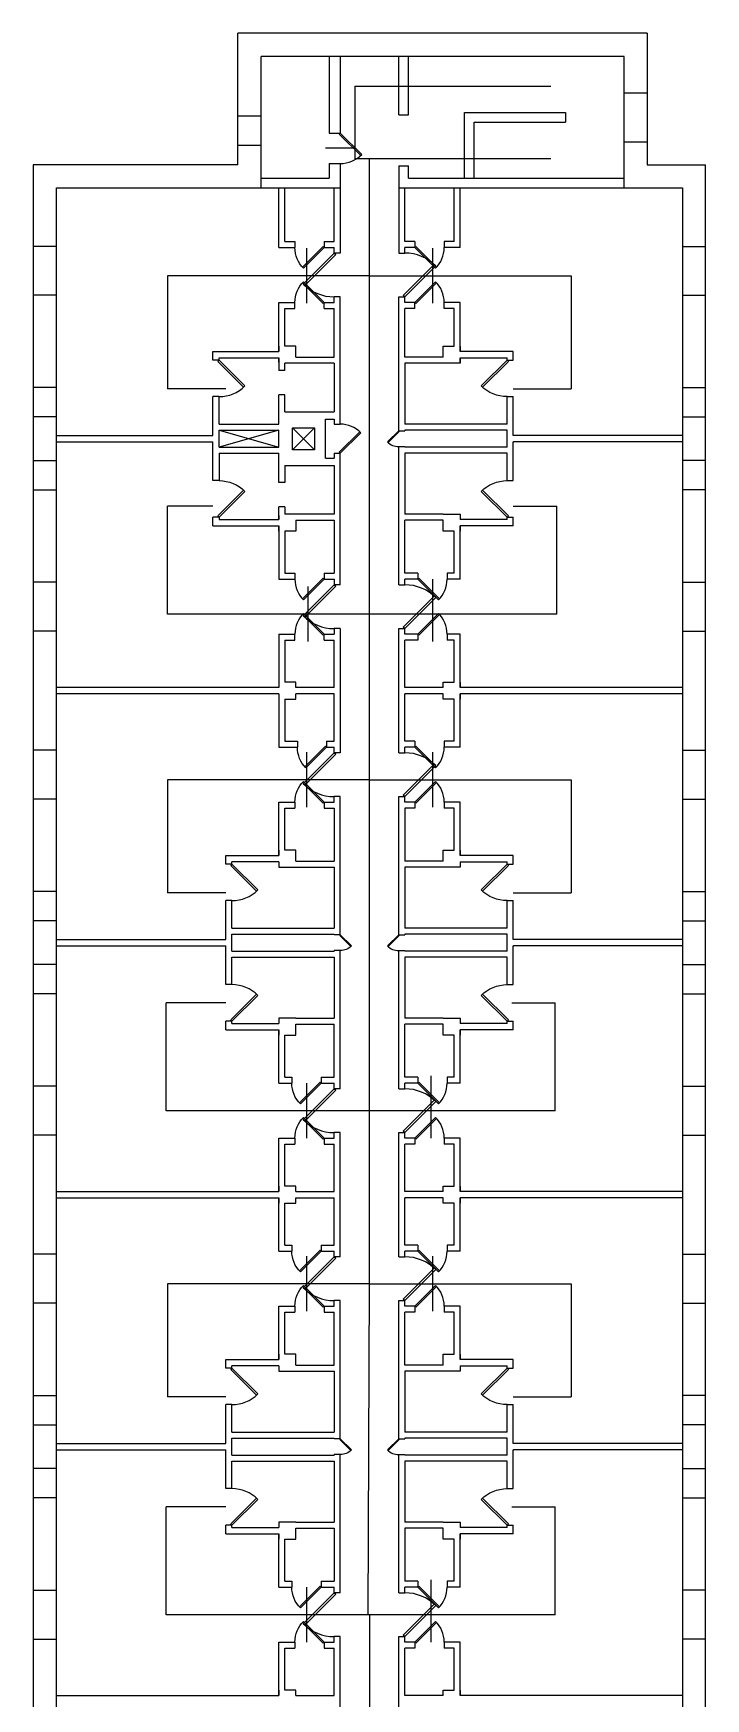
# Model space of a CAD drawing. Header units: inches. Extents: x 3065872 to 3065923, y 1245127 to 1245322.
# Drawn here: x 3065875.7 to 3065921.7, y 1245207.6 to 1245321.6 of the extents above; entities that cross this region are included whole.
import ezdxf

# ---------------------------------------------------------------- set-up
doc = ezdxf.new("R2010")
doc.units = ezdxf.units.IN
doc.header["$MEASUREMENT"] = 0
for name, color, linetype in [('A-CENT', 6, 'Continuous'), ('A-DOOR', 2, 'Continuous'), ('A-WALL', 7, 'Continuous')]:
    doc.layers.add(name, color=color, linetype=linetype)
doc.layers.get('0').off()

# ---------------------------------------------------------------- blocks, each defined once
blk = doc.blocks.new('ADO101')
for p, q in [((0.465624, -0.034373), (-0.240645, 0.671896)), ((-0.207108, 0.707105), (0.499997, 0)), ((0.499997, 0), (0.465624, -0.034373))]:
    blk.add_line(p, q)
blk.add_arc((0.499997, 0), 0.999997, 135, 180)
blk = doc.blocks.new('ADO001')
for p, q in [((0.207106, 0.707105), (-0.499999, 0)), ((-0.465625, -0.034373), (0.240643, 0.671896)), ((-0.499999, 0), (-0.465625, -0.034373))]:
    blk.add_line(p, q)
blk.add_arc((-0.499999, 0), 0.999997, 0, 45)

msp = doc.modelspace()

# ---------------------------------------------------------------- linework, layer by layer
at = {"layer": 'A-CENT'}
for points in [[(3065897.68, 1245318.01), (3065897.68, 1245313.8)], [(3065897.68, 1245318.01), (3065911.1, 1245318.01)], [(3065895.68, 1245313.8), (3065897.68, 1245313.8)], [(3065897.68, 1245313.8), (3065897.68, 1245313.05)], [(3065898.68, 1245313.05), (3065897.68, 1245313.05)], [(3065898.68, 1245305.04), (3065898.68, 1245313.05)], [(3065911.1, 1245313.05), (3065898.68, 1245313.05)], [(3065894.37, 1245306.92), (3065894.37, 1245305.04)], [(3065902.99, 1245306.92), (3065902.99, 1245305.04)], [(3065884.87, 1245305.04), (3065884.87, 1245297.3)], [(3065898.68, 1245305.04), (3065884.87, 1245305.04)], [(3065894.37, 1245305.04), (3065894.37, 1245303.17)], [(3065898.68, 1245305.04), (3065912.49, 1245305.04)], [(3065898.68, 1245281.88), (3065898.68, 1245305.04)], [(3065902.99, 1245305.04), (3065902.99, 1245303.17)], [(3065912.49, 1245305.04), (3065912.49, 1245297.3)], [(3065888.85, 1245297.3), (3065884.87, 1245297.3)], [(3065908.52, 1245297.3), (3065912.49, 1245297.3)], [(3065884.87, 1245281.88), (3065884.87, 1245289.26)], [(3065887.97, 1245289.26), (3065884.87, 1245289.26)], [(3065908.52, 1245289.26), (3065911.49, 1245289.26)], [(3065911.49, 1245281.88), (3065911.49, 1245289.26)], [(3065894.47, 1245283.76), (3065894.47, 1245281.88)], [(3065902.99, 1245284.26), (3065902.99, 1245281.88)], [(3065894.47, 1245281.88), (3065884.87, 1245281.88)], [(3065898.68, 1245281.88), (3065894.47, 1245281.88)], [(3065894.47, 1245281.88), (3065894.47, 1245280.01)], [(3065902.99, 1245281.88), (3065898.68, 1245281.88)], [(3065898.68, 1245270.54), (3065898.68, 1245281.88)], [(3065911.49, 1245281.88), (3065902.99, 1245281.88)], [(3065902.99, 1245281.88), (3065902.99, 1245280.01)], [(3065894.37, 1245272.42), (3065894.37, 1245270.54)], [(3065902.99, 1245272.42), (3065902.99, 1245270.54)], [(3065884.87, 1245270.54), (3065884.87, 1245262.8)], [(3065898.68, 1245270.54), (3065884.87, 1245270.54)], [(3065894.37, 1245270.54), (3065894.37, 1245268.67)], [(3065898.68, 1245270.54), (3065912.49, 1245270.54)], [(3065898.68, 1245247.88), (3065898.68, 1245270.54)], [(3065902.99, 1245270.54), (3065902.99, 1245268.67)], [(3065912.49, 1245270.54), (3065912.49, 1245262.8)], [(3065888.85, 1245262.8), (3065884.87, 1245262.8)], [(3065908.52, 1245262.8), (3065912.49, 1245262.8)], [(3065884.77, 1245247.88), (3065884.77, 1245255.26)], [(3065888.85, 1245255.26), (3065884.77, 1245255.26)], [(3065908.41, 1245255.26), (3065911.39, 1245255.26)], [(3065911.39, 1245247.88), (3065911.39, 1245255.26)], [(3065894.37, 1245249.76), (3065894.37, 1245247.88)], [(3065902.89, 1245250.26), (3065902.89, 1245247.88)], [(3065894.37, 1245247.88), (3065884.77, 1245247.88)], [(3065898.68, 1245247.88), (3065894.37, 1245247.88)], [(3065894.37, 1245247.88), (3065894.37, 1245246.01)], [(3065902.89, 1245247.88), (3065898.68, 1245247.88)], [(3065898.68, 1245236.04), (3065898.68, 1245247.88)], [(3065911.39, 1245247.88), (3065902.89, 1245247.88)], [(3065902.89, 1245247.88), (3065902.89, 1245246.01)], [(3065894.37, 1245237.92), (3065894.37, 1245236.04)], [(3065902.99, 1245237.92), (3065902.99, 1245236.04)], [(3065884.87, 1245236.04), (3065884.87, 1245228.3)], [(3065898.68, 1245236.04), (3065884.87, 1245236.04)], [(3065894.37, 1245236.04), (3065894.37, 1245234.17)], [(3065898.58, 1245213.38), (3065898.68, 1245236.04)], [(3065898.68, 1245236.04), (3065912.49, 1245236.04)], [(3065902.99, 1245236.04), (3065902.99, 1245234.17)], [(3065912.49, 1245236.04), (3065912.49, 1245228.3)], [(3065888.85, 1245228.3), (3065884.87, 1245228.3)], [(3065908.52, 1245228.3), (3065912.49, 1245228.3)], [(3065884.77, 1245213.38), (3065884.77, 1245220.76)], [(3065888.85, 1245220.76), (3065884.77, 1245220.76)], [(3065908.41, 1245220.76), (3065911.39, 1245220.76)], [(3065911.39, 1245213.38), (3065911.39, 1245220.76)], [(3065894.37, 1245215.26), (3065894.37, 1245213.38)], [(3065902.89, 1245215.76), (3065902.89, 1245213.38)], [(3065894.37, 1245213.38), (3065884.77, 1245213.38)], [(3065898.58, 1245213.38), (3065894.37, 1245213.38)], [(3065894.37, 1245213.38), (3065894.37, 1245211.51)], [(3065902.89, 1245213.38), (3065898.58, 1245213.38)], [(3065898.68, 1245213.38), (3065898.68, 1245201.54)], [(3065911.39, 1245213.38), (3065902.89, 1245213.38)], [(3065902.89, 1245213.38), (3065902.89, 1245211.51)]]:
    msp.add_lwpolyline(points, dxfattribs=at)
at = {"layer": 'A-WALL'}
for p, q in [((3065889.68, 1245312.63), (3065889.68, 1245321.63)), ((3065917.68, 1245321.63), (3065889.68, 1245321.63)), ((3065917.68, 1245321.63), (3065917.68, 1245312.63)), ((3065891.27, 1245311.05), (3065891.27, 1245320.05)), ((3065916.1, 1245320.05), (3065891.27, 1245320.05)), ((3065895.93, 1245320.05), (3065895.93, 1245314.8)), ((3065896.68, 1245320.05), (3065896.68, 1245314.8)), ((3065900.68, 1245316.05), (3065900.68, 1245320.05)), ((3065901.35, 1245316.05), (3065901.35, 1245320.05)), ((3065916.1, 1245311.05), (3065916.1, 1245320.05)), ((3065916.1, 1245317.55), (3065917.68, 1245317.55)), ((3065891.27, 1245315.96), (3065889.68, 1245315.96)), ((3065900.68, 1245316.05), (3065901.35, 1245316.05)), ((3065905.18, 1245316.21), (3065912.1, 1245316.21)), ((3065905.18, 1245311.71), (3065905.18, 1245316.21)), ((3065905.85, 1245315.55), (3065912.1, 1245315.55)), ((3065905.85, 1245311.71), (3065905.85, 1245315.55)), ((3065912.1, 1245316.21), (3065912.1, 1245315.55)), ((3065895.93, 1245314.8), (3065896.68, 1245314.8)), ((3065891.27, 1245313.96), (3065889.68, 1245313.96)), ((3065916.1, 1245314.21), (3065917.68, 1245314.21)), ((3065889.68, 1245312.63), (3065875.68, 1245312.63)), ((3065875.68, 1245312.63), (3065875.68, 1245173.3)), ((3065895.93, 1245312.71), (3065895.93, 1245311.71)), ((3065895.93, 1245312.71), (3065896.68, 1245312.71)), ((3065896.68, 1245312.71), (3065896.68, 1245306.59)), ((3065900.68, 1245312.55), (3065901.35, 1245312.55)), ((3065900.68, 1245312.55), (3065900.68, 1245306.59)), ((3065901.35, 1245311.71), (3065901.35, 1245312.55)), ((3065917.68, 1245312.63), (3065921.68, 1245312.63)), ((3065921.68, 1245163.13), (3065921.68, 1245312.63)), ((3065877.27, 1245311.05), (3065896.68, 1245311.05)), ((3065877.27, 1245173.3), (3065877.27, 1245311.05)), ((3065891.27, 1245311.71), (3065895.93, 1245311.71)), ((3065892.47, 1245306.96), (3065892.47, 1245311.05)), ((3065892.89, 1245307.38), (3065892.89, 1245311.05)), ((3065896.27, 1245307.38), (3065896.27, 1245311.05)), ((3065900.68, 1245311.05), (3065920.1, 1245311.05)), ((3065901.1, 1245307.38), (3065901.1, 1245311.05)), ((3065901.35, 1245311.71), (3065916.1, 1245311.71)), ((3065904.47, 1245307.38), (3065904.47, 1245311.05)), ((3065904.89, 1245306.96), (3065904.89, 1245311.05)), ((3065920.1, 1245311.05), (3065920.1, 1245164.3)), ((3065877.27, 1245307.03), (3065875.68, 1245307.03)), ((3065892.47, 1245306.96), (3065893.58, 1245306.96)), ((3065892.89, 1245307.38), (3065893.58, 1245307.38)), ((3065893.58, 1245307.38), (3065893.58, 1245306.96)), ((3065895.58, 1245307.38), (3065895.58, 1245306.96)), ((3065895.58, 1245307.38), (3065896.27, 1245307.38)), ((3065895.58, 1245306.96), (3065896.27, 1245306.96)), ((3065896.27, 1245306.59), (3065896.27, 1245306.96)), ((3065896.68, 1245306.59), (3065896.27, 1245306.59)), ((3065900.68, 1245306.59), (3065901.1, 1245306.59)), ((3065901.79, 1245307.38), (3065901.1, 1245307.38)), ((3065901.1, 1245306.59), (3065901.1, 1245306.96)), ((3065901.79, 1245306.96), (3065901.1, 1245306.96)), ((3065901.79, 1245307.38), (3065901.79, 1245306.96)), ((3065904.47, 1245307.38), (3065903.79, 1245307.38)), ((3065903.79, 1245307.38), (3065903.79, 1245306.96)), ((3065904.89, 1245306.96), (3065903.79, 1245306.96)), ((3065920.1, 1245307.03), (3065921.68, 1245307.03)), ((3065877.27, 1245303.7), (3065875.68, 1245303.7)), ((3065892.47, 1245299.84), (3065892.47, 1245303.21)), ((3065892.47, 1245303.21), (3065893.58, 1245303.21)), ((3065893.58, 1245302.8), (3065893.58, 1245303.21)), ((3065895.58, 1245302.8), (3065895.58, 1245303.21)), ((3065895.58, 1245303.21), (3065896.27, 1245303.21)), ((3065896.68, 1245303.59), (3065896.27, 1245303.59)), ((3065896.27, 1245303.21), (3065896.27, 1245303.59)), ((3065896.68, 1245294.88), (3065896.68, 1245303.59)), ((3065900.68, 1245303.59), (3065901.1, 1245303.59)), ((3065900.68, 1245294.42), (3065900.68, 1245303.59)), ((3065901.1, 1245303.21), (3065901.1, 1245303.59)), ((3065901.79, 1245303.21), (3065901.1, 1245303.21)), ((3065901.79, 1245302.8), (3065901.79, 1245303.21)), ((3065904.89, 1245303.21), (3065903.79, 1245303.21)), ((3065903.79, 1245302.8), (3065903.79, 1245303.21)), ((3065904.89, 1245299.84), (3065904.89, 1245303.21)), ((3065920.1, 1245303.7), (3065921.68, 1245303.7)), ((3065892.89, 1245302.8), (3065893.58, 1245302.8)), ((3065892.89, 1245300.21), (3065892.89, 1245302.8)), ((3065895.58, 1245302.8), (3065896.27, 1245302.8)), ((3065896.27, 1245299.46), (3065896.27, 1245302.8)), ((3065901.1, 1245299.46), (3065901.1, 1245302.8)), ((3065901.79, 1245302.8), (3065901.1, 1245302.8)), ((3065904.47, 1245302.8), (3065903.79, 1245302.8)), ((3065904.47, 1245300.21), (3065904.47, 1245302.8)), ((3065887.97, 1245299.84), (3065892.47, 1245299.84)), ((3065887.97, 1245299.26), (3065887.97, 1245299.84)), ((3065892.47, 1245300.21), (3065892.47, 1245299.84)), ((3065893.64, 1245300.21), (3065892.89, 1245300.21)), ((3065893.64, 1245299.46), (3065893.64, 1245300.21)), ((3065903.72, 1245300.21), (3065904.47, 1245300.21)), ((3065903.72, 1245299.46), (3065903.72, 1245300.21)), ((3065904.89, 1245300.21), (3065904.89, 1245299.84)), ((3065908.52, 1245299.84), (3065904.89, 1245299.84)), ((3065908.52, 1245299.26), (3065908.52, 1245299.84)), ((3065888.39, 1245299.26), (3065887.97, 1245299.26)), ((3065888.39, 1245299.42), (3065892.47, 1245299.42)), ((3065888.39, 1245299.26), (3065888.39, 1245299.42)), ((3065892.47, 1245299.42), (3065892.47, 1245299.05)), ((3065892.47, 1245299.13), (3065892.47, 1245299.42)), ((3065892.47, 1245299.42), (3065892.47, 1245298.55)), ((3065892.89, 1245298.55), (3065892.47, 1245298.55)), ((3065896.27, 1245299.05), (3065892.89, 1245299.05)), ((3065892.89, 1245298.55), (3065892.89, 1245299.05)), ((3065893.64, 1245299.46), (3065896.27, 1245299.46)), ((3065896.27, 1245299.05), (3065896.27, 1245295.71)), ((3065903.72, 1245299.46), (3065901.1, 1245299.46)), ((3065903.72, 1245299.05), (3065901.1, 1245299.05)), ((3065901.1, 1245299.05), (3065901.1, 1245294.88)), ((3065904.89, 1245299.05), (3065903.72, 1245299.05)), ((3065904.89, 1245299.13), (3065904.89, 1245299.42)), ((3065904.89, 1245299.42), (3065904.89, 1245299.05)), ((3065904.89, 1245299.42), (3065908.1, 1245299.42)), ((3065908.1, 1245299.26), (3065908.1, 1245299.42)), ((3065908.1, 1245299.26), (3065908.52, 1245299.26)), ((3065877.27, 1245297.38), (3065875.68, 1245297.38)), ((3065920.1, 1245297.38), (3065921.68, 1245297.38)), ((3065888.39, 1245296.76), (3065887.97, 1245296.76)), ((3065887.97, 1245294.09), (3065887.97, 1245296.76)), ((3065888.39, 1245294.88), (3065888.39, 1245296.76)), ((3065892.89, 1245296.88), (3065892.47, 1245296.88)), ((3065892.47, 1245294.88), (3065892.47, 1245296.88)), ((3065892.89, 1245295.71), (3065892.89, 1245296.88)), ((3065908.1, 1245294.88), (3065908.1, 1245296.76)), ((3065908.1, 1245296.76), (3065908.52, 1245296.76)), ((3065908.52, 1245294.09), (3065908.52, 1245296.76)), ((3065877.27, 1245295.38), (3065875.68, 1245295.38)), ((3065892.89, 1245295.71), (3065896.27, 1245295.71)), ((3065895.68, 1245292.55), (3065895.68, 1245295.21)), ((3065895.68, 1245295.21), (3065896.27, 1245295.21)), ((3065896.27, 1245295.21), (3065896.27, 1245294.88)), ((3065920.1, 1245295.38), (3065921.68, 1245295.38)), ((3065877.27, 1245294.09), (3065887.97, 1245294.09)), ((3065888.39, 1245294.88), (3065892.47, 1245294.88)), ((3065888.39, 1245293.3), (3065888.39, 1245294.46)), ((3065888.39, 1245294.46), (3065892.47, 1245294.46)), ((3065892.47, 1245293.3), (3065892.47, 1245294.46)), ((3065893.42, 1245294.63), (3065894.92, 1245294.63)), ((3065893.42, 1245293.13), (3065893.42, 1245294.63)), ((3065894.92, 1245294.63), (3065894.92, 1245293.13)), ((3065896.27, 1245294.88), (3065896.68, 1245294.88)), ((3065900.68, 1245294.42), (3065901.1, 1245294.42)), ((3065908.1, 1245294.88), (3065901.1, 1245294.88)), ((3065908.1, 1245294.46), (3065901.1, 1245294.46)), ((3065901.1, 1245294.46), (3065901.1, 1245294.42)), ((3065908.1, 1245293.3), (3065908.1, 1245294.46)), ((3065920.1, 1245294.09), (3065908.52, 1245294.09)), ((3065877.27, 1245293.67), (3065887.97, 1245293.67)), ((3065887.97, 1245291.01), (3065887.97, 1245293.67)), ((3065888.39, 1245293.3), (3065892.47, 1245293.3)), ((3065888.39, 1245292.88), (3065892.47, 1245292.88)), ((3065888.39, 1245292.88), (3065888.39, 1245291.01)), ((3065892.47, 1245290.88), (3065892.47, 1245292.88)), ((3065894.92, 1245293.13), (3065893.42, 1245293.13)), ((3065896.27, 1245292.88), (3065896.27, 1245292.55)), ((3065896.27, 1245292.88), (3065896.68, 1245292.88)), ((3065896.68, 1245283.88), (3065896.68, 1245292.88)), ((3065900.68, 1245283.88), (3065900.68, 1245293.34)), ((3065900.68, 1245293.34), (3065901.1, 1245293.34)), ((3065901.1, 1245293.34), (3065901.1, 1245293.3)), ((3065908.1, 1245293.3), (3065901.1, 1245293.3)), ((3065908.1, 1245292.88), (3065901.1, 1245292.88)), ((3065901.1, 1245292.88), (3065901.1, 1245288.71)), ((3065908.1, 1245291.01), (3065908.1, 1245292.88)), ((3065920.1, 1245293.67), (3065908.52, 1245293.67)), ((3065908.52, 1245291.01), (3065908.52, 1245293.67)), ((3065875.68, 1245292.38), (3065877.27, 1245292.38)), ((3065892.89, 1245292.05), (3065896.27, 1245292.05)), ((3065892.89, 1245292.05), (3065892.89, 1245290.88)), ((3065895.68, 1245292.55), (3065896.27, 1245292.55)), ((3065896.27, 1245292.05), (3065896.27, 1245288.71)), ((3065921.68, 1245292.38), (3065920.1, 1245292.38)), ((3065888.39, 1245291.01), (3065887.97, 1245291.01)), ((3065892.89, 1245290.88), (3065892.47, 1245290.88)), ((3065908.1, 1245291.01), (3065908.52, 1245291.01)), ((3065875.68, 1245290.38), (3065877.27, 1245290.38)), ((3065921.68, 1245290.38), (3065920.1, 1245290.38)), ((3065887.97, 1245287.92), (3065887.97, 1245288.51)), ((3065888.39, 1245288.51), (3065887.97, 1245288.51)), ((3065888.39, 1245288.51), (3065888.39, 1245288.34)), ((3065888.39, 1245288.34), (3065892.47, 1245288.34)), ((3065892.89, 1245289.21), (3065892.47, 1245289.21)), ((3065892.47, 1245288.34), (3065892.47, 1245289.21)), ((3065892.47, 1245288.34), (3065892.47, 1245288.71)), ((3065892.47, 1245288.63), (3065892.47, 1245288.34)), ((3065892.89, 1245289.21), (3065892.89, 1245288.71)), ((3065896.27, 1245288.71), (3065892.89, 1245288.71)), ((3065893.64, 1245288.3), (3065896.27, 1245288.3)), ((3065893.64, 1245288.3), (3065893.64, 1245287.55)), ((3065896.27, 1245288.3), (3065896.27, 1245284.67)), ((3065903.72, 1245288.71), (3065901.1, 1245288.71)), ((3065903.72, 1245288.3), (3065901.1, 1245288.3)), ((3065901.1, 1245284.67), (3065901.1, 1245288.3)), ((3065903.72, 1245288.71), (3065904.89, 1245288.71)), ((3065903.72, 1245287.55), (3065903.72, 1245288.3)), ((3065904.89, 1245288.71), (3065904.89, 1245288.34)), ((3065908.1, 1245288.34), (3065904.89, 1245288.34)), ((3065908.1, 1245288.34), (3065908.1, 1245288.51)), ((3065908.1, 1245288.51), (3065908.52, 1245288.51)), ((3065908.52, 1245287.92), (3065908.52, 1245288.51)), ((3065887.97, 1245287.92), (3065892.47, 1245287.92)), ((3065892.47, 1245287.55), (3065892.47, 1245287.92)), ((3065892.47, 1245287.92), (3065892.47, 1245284.26)), ((3065892.89, 1245287.55), (3065892.89, 1245284.67)), ((3065893.64, 1245287.55), (3065892.89, 1245287.55)), ((3065904.47, 1245287.55), (3065903.72, 1245287.55)), ((3065904.47, 1245284.67), (3065904.47, 1245287.55)), ((3065904.89, 1245284.26), (3065904.89, 1245287.92)), ((3065904.89, 1245287.92), (3065904.89, 1245287.55)), ((3065908.52, 1245287.92), (3065904.89, 1245287.92)), ((3065877.27, 1245284.05), (3065875.68, 1245284.05)), ((3065892.47, 1245284.26), (3065893.58, 1245284.26)), ((3065892.89, 1245284.67), (3065893.58, 1245284.67)), ((3065893.58, 1245284.67), (3065893.58, 1245284.26)), ((3065895.58, 1245284.67), (3065896.27, 1245284.67)), ((3065895.58, 1245284.67), (3065895.58, 1245284.26)), ((3065895.58, 1245284.26), (3065896.27, 1245284.26)), ((3065896.27, 1245284.26), (3065896.27, 1245283.88)), ((3065896.68, 1245283.88), (3065896.27, 1245283.88)), ((3065900.68, 1245283.88), (3065901.1, 1245283.88)), ((3065901.99, 1245284.67), (3065901.1, 1245284.67)), ((3065901.1, 1245283.88), (3065901.1, 1245284.26)), ((3065901.99, 1245284.26), (3065901.1, 1245284.26)), ((3065901.99, 1245284.67), (3065901.99, 1245284.26)), ((3065904.47, 1245284.67), (3065903.99, 1245284.67)), ((3065903.99, 1245284.67), (3065903.99, 1245284.26)), ((3065904.89, 1245284.26), (3065903.99, 1245284.26)), ((3065920.1, 1245284.05), (3065921.68, 1245284.05)), ((3065877.27, 1245280.71), (3065875.68, 1245280.71)), ((3065892.47, 1245280.51), (3065893.58, 1245280.51)), ((3065892.47, 1245280.51), (3065892.47, 1245276.84)), ((3065893.58, 1245280.09), (3065893.58, 1245280.51)), ((3065895.58, 1245280.51), (3065896.27, 1245280.51)), ((3065895.58, 1245280.09), (3065895.58, 1245280.51)), ((3065896.27, 1245280.88), (3065896.27, 1245280.51)), ((3065896.68, 1245280.88), (3065896.27, 1245280.88)), ((3065896.68, 1245280.88), (3065896.68, 1245272.38)), ((3065900.68, 1245280.88), (3065901.1, 1245280.88)), ((3065900.68, 1245272.38), (3065900.68, 1245280.88)), ((3065901.1, 1245280.51), (3065901.1, 1245280.88)), ((3065901.99, 1245280.51), (3065901.1, 1245280.51)), ((3065901.99, 1245280.51), (3065901.99, 1245280.09)), ((3065904.89, 1245280.51), (3065903.99, 1245280.51)), ((3065903.99, 1245280.51), (3065903.99, 1245280.09)), ((3065904.89, 1245276.84), (3065904.89, 1245280.51)), ((3065920.1, 1245280.71), (3065921.68, 1245280.71)), ((3065892.89, 1245280.09), (3065893.58, 1245280.09)), ((3065892.89, 1245280.09), (3065892.89, 1245277.21)), ((3065895.58, 1245280.09), (3065896.27, 1245280.09)), ((3065896.27, 1245276.84), (3065896.27, 1245280.09)), ((3065901.1, 1245276.84), (3065901.1, 1245280.09)), ((3065901.99, 1245280.09), (3065901.1, 1245280.09)), ((3065904.47, 1245280.09), (3065903.99, 1245280.09)), ((3065904.47, 1245277.21), (3065904.47, 1245280.09)), ((3065892.47, 1245276.84), (3065877.27, 1245276.84)), ((3065893.64, 1245277.21), (3065892.89, 1245277.21)), ((3065893.64, 1245276.84), (3065893.64, 1245277.21)), ((3065896.27, 1245276.84), (3065893.64, 1245276.84)), ((3065903.72, 1245276.84), (3065901.1, 1245276.84)), ((3065903.72, 1245277.21), (3065904.47, 1245277.21)), ((3065903.72, 1245276.84), (3065903.72, 1245277.21)), ((3065904.89, 1245277.21), (3065904.89, 1245276.84)), ((3065920.1, 1245276.84), (3065904.89, 1245276.84)), ((3065892.47, 1245276.42), (3065877.27, 1245276.42)), ((3065892.47, 1245276.42), (3065892.47, 1245272.76)), ((3065892.89, 1245276.05), (3065893.64, 1245276.05)), ((3065892.89, 1245276.05), (3065892.89, 1245273.17)), ((3065896.27, 1245276.42), (3065893.64, 1245276.42)), ((3065893.64, 1245276.05), (3065893.64, 1245276.42)), ((3065896.27, 1245273.17), (3065896.27, 1245276.42)), ((3065901.1, 1245273.17), (3065901.1, 1245276.42)), ((3065903.72, 1245276.42), (3065901.1, 1245276.42)), ((3065903.72, 1245276.05), (3065903.72, 1245276.42)), ((3065904.47, 1245276.05), (3065903.72, 1245276.05)), ((3065904.47, 1245273.17), (3065904.47, 1245276.05)), ((3065920.1, 1245276.42), (3065904.89, 1245276.42)), ((3065904.89, 1245272.76), (3065904.89, 1245276.42)), ((3065904.89, 1245276.42), (3065904.89, 1245276.05)), ((3065877.27, 1245272.55), (3065875.68, 1245272.55)), ((3065892.47, 1245272.76), (3065893.75, 1245272.76)), ((3065892.89, 1245273.17), (3065893.75, 1245273.17)), ((3065893.75, 1245273.17), (3065893.75, 1245272.76)), ((3065895.75, 1245273.17), (3065895.75, 1245272.76)), ((3065895.75, 1245273.17), (3065896.27, 1245273.17)), ((3065895.75, 1245272.76), (3065896.27, 1245272.76)), ((3065896.27, 1245272.38), (3065896.27, 1245272.76)), ((3065896.68, 1245272.38), (3065896.27, 1245272.38)), ((3065900.68, 1245272.38), (3065901.1, 1245272.38)), ((3065901.79, 1245273.17), (3065901.1, 1245273.17)), ((3065901.1, 1245272.38), (3065901.1, 1245272.76)), ((3065901.79, 1245272.76), (3065901.1, 1245272.76)), ((3065901.79, 1245273.17), (3065901.79, 1245272.76)), ((3065904.47, 1245273.17), (3065903.79, 1245273.17)), ((3065903.79, 1245273.17), (3065903.79, 1245272.76)), ((3065904.89, 1245272.76), (3065903.79, 1245272.76)), ((3065920.1, 1245272.55), (3065921.68, 1245272.55)), ((3065877.27, 1245269.21), (3065875.68, 1245269.21)), ((3065892.47, 1245265.34), (3065892.47, 1245269.01)), ((3065892.47, 1245269.01), (3065893.58, 1245269.01)), ((3065893.58, 1245269.01), (3065893.58, 1245268.59)), ((3065895.58, 1245269.01), (3065895.58, 1245268.59)), ((3065895.58, 1245269.01), (3065896.27, 1245269.01)), ((3065896.68, 1245269.38), (3065896.27, 1245269.38)), ((3065896.27, 1245269.01), (3065896.27, 1245269.38)), ((3065896.68, 1245259.92), (3065896.68, 1245269.38)), ((3065900.68, 1245269.38), (3065901.1, 1245269.38)), ((3065900.68, 1245259.92), (3065900.68, 1245269.38)), ((3065901.1, 1245269.01), (3065901.1, 1245269.38)), ((3065901.79, 1245269.01), (3065901.1, 1245269.01)), ((3065901.79, 1245269.01), (3065901.79, 1245268.59)), ((3065904.89, 1245269.01), (3065903.79, 1245269.01)), ((3065903.79, 1245269.01), (3065903.79, 1245268.59)), ((3065904.89, 1245265.34), (3065904.89, 1245269.01)), ((3065920.1, 1245269.21), (3065921.68, 1245269.21)), ((3065892.89, 1245265.71), (3065892.89, 1245268.59)), ((3065892.89, 1245268.59), (3065893.58, 1245268.59)), ((3065895.58, 1245268.59), (3065896.27, 1245268.59)), ((3065896.27, 1245268.59), (3065896.27, 1245264.96)), ((3065901.1, 1245268.59), (3065901.1, 1245264.96)), ((3065901.79, 1245268.59), (3065901.1, 1245268.59)), ((3065904.47, 1245268.59), (3065903.79, 1245268.59)), ((3065904.47, 1245265.71), (3065904.47, 1245268.59)), ((3065888.85, 1245264.76), (3065888.85, 1245265.34)), ((3065888.85, 1245265.34), (3065892.47, 1245265.34)), ((3065892.47, 1245265.71), (3065892.47, 1245265.34)), ((3065893.64, 1245265.71), (3065892.89, 1245265.71)), ((3065893.64, 1245264.96), (3065893.64, 1245265.71)), ((3065903.72, 1245265.71), (3065904.47, 1245265.71)), ((3065903.72, 1245264.96), (3065903.72, 1245265.71)), ((3065904.89, 1245265.71), (3065904.89, 1245265.34)), ((3065908.52, 1245265.34), (3065904.89, 1245265.34)), ((3065908.52, 1245264.76), (3065908.52, 1245265.34)), ((3065889.27, 1245264.76), (3065888.85, 1245264.76)), ((3065889.27, 1245264.76), (3065889.27, 1245264.92)), ((3065892.47, 1245264.92), (3065889.27, 1245264.92)), ((3065892.47, 1245264.92), (3065892.47, 1245264.55)), ((3065892.47, 1245264.55), (3065893.64, 1245264.55)), ((3065893.64, 1245264.96), (3065896.27, 1245264.96)), ((3065893.64, 1245264.55), (3065896.27, 1245264.55)), ((3065896.27, 1245264.55), (3065896.27, 1245260.38)), ((3065903.72, 1245264.96), (3065901.1, 1245264.96)), ((3065903.72, 1245264.55), (3065901.1, 1245264.55)), ((3065901.1, 1245264.55), (3065901.1, 1245260.38)), ((3065904.89, 1245264.55), (3065903.72, 1245264.55)), ((3065904.89, 1245264.92), (3065904.89, 1245264.55)), ((3065904.89, 1245264.92), (3065908.1, 1245264.92)), ((3065908.1, 1245264.76), (3065908.1, 1245264.92)), ((3065908.1, 1245264.76), (3065908.52, 1245264.76)), ((3065877.27, 1245262.88), (3065875.68, 1245262.88)), ((3065888.85, 1245259.59), (3065888.85, 1245262.26)), ((3065889.27, 1245262.26), (3065888.85, 1245262.26)), ((3065889.27, 1245260.38), (3065889.27, 1245262.26)), ((3065908.1, 1245262.26), (3065908.52, 1245262.26)), ((3065908.1, 1245260.38), (3065908.1, 1245262.26)), ((3065908.52, 1245259.59), (3065908.52, 1245262.26)), ((3065920.1, 1245262.88), (3065921.68, 1245262.88)), ((3065877.27, 1245260.88), (3065875.68, 1245260.88)), ((3065920.1, 1245260.88), (3065921.68, 1245260.88)), ((3065889.27, 1245260.38), (3065896.27, 1245260.38)), ((3065889.27, 1245259.96), (3065896.27, 1245259.96)), ((3065889.27, 1245258.8), (3065889.27, 1245259.96)), ((3065896.27, 1245259.96), (3065896.27, 1245259.92)), ((3065896.68, 1245259.92), (3065896.27, 1245259.92)), ((3065900.68, 1245259.92), (3065901.1, 1245259.92)), ((3065908.1, 1245260.38), (3065901.1, 1245260.38)), ((3065901.1, 1245259.96), (3065901.1, 1245259.92)), ((3065908.1, 1245259.96), (3065901.1, 1245259.96)), ((3065908.1, 1245258.8), (3065908.1, 1245259.96)), ((3065877.27, 1245259.59), (3065888.85, 1245259.59)), ((3065877.27, 1245259.17), (3065888.85, 1245259.17)), ((3065888.85, 1245256.51), (3065888.85, 1245259.17)), ((3065889.27, 1245258.8), (3065896.27, 1245258.8)), ((3065896.68, 1245258.84), (3065896.27, 1245258.84)), ((3065896.27, 1245258.84), (3065896.27, 1245258.8)), ((3065896.68, 1245249.38), (3065896.68, 1245258.84)), ((3065900.68, 1245249.38), (3065900.68, 1245258.84)), ((3065900.68, 1245258.84), (3065901.1, 1245258.84)), ((3065901.1, 1245258.84), (3065901.1, 1245258.8)), ((3065908.1, 1245258.8), (3065901.1, 1245258.8)), ((3065920.1, 1245259.59), (3065908.52, 1245259.59)), ((3065908.52, 1245256.51), (3065908.52, 1245259.17)), ((3065920.1, 1245259.17), (3065908.52, 1245259.17)), ((3065877.27, 1245257.88), (3065875.68, 1245257.88)), ((3065889.27, 1245258.38), (3065896.27, 1245258.38)), ((3065889.27, 1245256.51), (3065889.27, 1245258.38)), ((3065896.27, 1245258.38), (3065896.27, 1245254.21)), ((3065908.1, 1245258.38), (3065901.1, 1245258.38)), ((3065901.1, 1245258.38), (3065901.1, 1245254.21)), ((3065908.1, 1245256.51), (3065908.1, 1245258.38)), ((3065920.1, 1245257.88), (3065921.68, 1245257.88)), ((3065889.27, 1245256.51), (3065888.85, 1245256.51)), ((3065908.1, 1245256.51), (3065908.52, 1245256.51)), ((3065877.27, 1245255.88), (3065875.68, 1245255.88)), ((3065920.1, 1245255.88), (3065921.68, 1245255.88)), ((3065888.85, 1245253.42), (3065888.85, 1245254.01)), ((3065889.27, 1245254.01), (3065888.85, 1245254.01)), ((3065889.27, 1245253.84), (3065889.27, 1245254.01)), ((3065892.47, 1245254.21), (3065892.47, 1245253.84)), ((3065893.64, 1245254.21), (3065892.47, 1245254.21)), ((3065893.64, 1245254.21), (3065896.27, 1245254.21)), ((3065903.72, 1245254.21), (3065901.1, 1245254.21)), ((3065903.72, 1245254.21), (3065904.89, 1245254.21)), ((3065904.89, 1245254.21), (3065904.89, 1245253.84)), ((3065908.1, 1245254.01), (3065908.52, 1245254.01)), ((3065908.1, 1245253.84), (3065908.1, 1245254.01)), ((3065908.52, 1245253.42), (3065908.52, 1245254.01)), ((3065888.85, 1245253.42), (3065892.47, 1245253.42)), ((3065889.27, 1245253.84), (3065892.47, 1245253.84)), ((3065892.47, 1245249.76), (3065892.47, 1245253.42)), ((3065892.47, 1245253.42), (3065892.47, 1245253.05)), ((3065892.89, 1245250.17), (3065892.89, 1245253.05)), ((3065892.89, 1245253.05), (3065893.64, 1245253.05)), ((3065893.64, 1245253.8), (3065896.27, 1245253.8)), ((3065893.64, 1245253.05), (3065893.64, 1245253.8)), ((3065896.27, 1245250.17), (3065896.27, 1245253.8)), ((3065901.1, 1245250.17), (3065901.1, 1245253.8)), ((3065903.72, 1245253.8), (3065901.1, 1245253.8)), ((3065903.72, 1245253.05), (3065903.72, 1245253.8)), ((3065904.47, 1245253.05), (3065903.72, 1245253.05)), ((3065904.47, 1245250.17), (3065904.47, 1245253.05)), ((3065908.1, 1245253.84), (3065904.89, 1245253.84)), ((3065904.89, 1245253.42), (3065904.89, 1245253.05)), ((3065904.89, 1245249.76), (3065904.89, 1245253.42)), ((3065908.52, 1245253.42), (3065904.89, 1245253.42)), ((3065877.27, 1245249.55), (3065875.68, 1245249.55)), ((3065892.47, 1245249.76), (3065893.37, 1245249.76)), ((3065892.89, 1245250.17), (3065893.37, 1245250.17)), ((3065893.37, 1245250.17), (3065893.37, 1245249.76)), ((3065895.37, 1245250.17), (3065895.37, 1245249.76)), ((3065895.37, 1245250.17), (3065896.27, 1245250.17)), ((3065895.37, 1245249.76), (3065896.27, 1245249.76)), ((3065896.27, 1245249.38), (3065896.27, 1245249.76)), ((3065896.68, 1245249.38), (3065896.27, 1245249.38)), ((3065900.68, 1245249.38), (3065901.1, 1245249.38)), ((3065901.99, 1245250.17), (3065901.1, 1245250.17)), ((3065901.1, 1245249.38), (3065901.1, 1245249.76)), ((3065901.99, 1245249.76), (3065901.1, 1245249.76)), ((3065901.99, 1245250.17), (3065901.99, 1245249.76)), ((3065904.47, 1245250.17), (3065903.99, 1245250.17)), ((3065903.99, 1245250.17), (3065903.99, 1245249.76)), ((3065904.89, 1245249.76), (3065903.99, 1245249.76)), ((3065920.1, 1245249.55), (3065921.68, 1245249.55)), ((3065877.27, 1245246.21), (3065875.68, 1245246.21)), ((3065892.47, 1245242.34), (3065892.47, 1245246.01)), ((3065892.47, 1245246.01), (3065893.58, 1245246.01)), ((3065893.58, 1245246.01), (3065893.58, 1245245.59)), ((3065895.58, 1245246.01), (3065895.58, 1245245.59)), ((3065895.58, 1245246.01), (3065896.27, 1245246.01)), ((3065896.68, 1245246.38), (3065896.27, 1245246.38)), ((3065896.27, 1245246.01), (3065896.27, 1245246.38)), ((3065896.68, 1245237.88), (3065896.68, 1245246.38)), ((3065900.68, 1245246.38), (3065901.1, 1245246.38)), ((3065900.68, 1245237.88), (3065900.68, 1245246.38)), ((3065901.1, 1245246.01), (3065901.1, 1245246.38)), ((3065901.79, 1245246.01), (3065901.1, 1245246.01)), ((3065901.79, 1245246.01), (3065901.79, 1245245.59)), ((3065904.89, 1245246.01), (3065903.79, 1245246.01)), ((3065903.79, 1245246.01), (3065903.79, 1245245.59)), ((3065904.89, 1245242.34), (3065904.89, 1245246.01)), ((3065920.1, 1245246.21), (3065921.68, 1245246.21)), ((3065892.89, 1245242.71), (3065892.89, 1245245.59)), ((3065892.89, 1245245.59), (3065893.58, 1245245.59)), ((3065895.58, 1245245.59), (3065896.27, 1245245.59)), ((3065896.27, 1245242.34), (3065896.27, 1245245.59)), ((3065901.1, 1245242.34), (3065901.1, 1245245.59)), ((3065901.79, 1245245.59), (3065901.1, 1245245.59)), ((3065904.47, 1245245.59), (3065903.79, 1245245.59)), ((3065904.47, 1245242.71), (3065904.47, 1245245.59)), ((3065892.47, 1245242.71), (3065892.47, 1245242.34)), ((3065893.64, 1245242.71), (3065892.89, 1245242.71)), ((3065893.64, 1245242.34), (3065893.64, 1245242.71)), ((3065903.72, 1245242.71), (3065904.47, 1245242.71)), ((3065903.72, 1245242.34), (3065903.72, 1245242.71)), ((3065904.89, 1245242.71), (3065904.89, 1245242.34)), ((3065877.27, 1245242.34), (3065892.47, 1245242.34)), ((3065877.27, 1245241.92), (3065892.47, 1245241.92)), ((3065892.47, 1245238.26), (3065892.47, 1245241.92)), ((3065892.47, 1245241.92), (3065892.47, 1245241.55)), ((3065892.89, 1245238.67), (3065892.89, 1245241.55)), ((3065892.89, 1245241.55), (3065893.64, 1245241.55)), ((3065893.64, 1245242.34), (3065896.27, 1245242.34)), ((3065893.64, 1245241.92), (3065896.27, 1245241.92)), ((3065893.64, 1245241.55), (3065893.64, 1245241.92)), ((3065896.27, 1245238.67), (3065896.27, 1245241.92)), ((3065903.72, 1245242.34), (3065901.1, 1245242.34)), ((3065901.1, 1245238.67), (3065901.1, 1245241.92)), ((3065903.72, 1245241.92), (3065901.1, 1245241.92)), ((3065903.72, 1245241.55), (3065903.72, 1245241.92)), ((3065904.47, 1245241.55), (3065903.72, 1245241.55)), ((3065904.47, 1245238.67), (3065904.47, 1245241.55)), ((3065920.1, 1245242.34), (3065904.89, 1245242.34)), ((3065920.1, 1245241.92), (3065904.89, 1245241.92)), ((3065904.89, 1245238.26), (3065904.89, 1245241.92)), ((3065904.89, 1245241.92), (3065904.89, 1245241.55)), ((3065877.27, 1245238.05), (3065875.68, 1245238.05)), ((3065892.47, 1245238.26), (3065893.37, 1245238.26)), ((3065892.89, 1245238.67), (3065893.37, 1245238.67)), ((3065893.37, 1245238.67), (3065893.37, 1245238.26)), ((3065895.37, 1245238.67), (3065895.37, 1245238.26)), ((3065895.37, 1245238.67), (3065896.27, 1245238.67)), ((3065895.37, 1245238.26), (3065896.27, 1245238.26)), ((3065896.27, 1245237.88), (3065896.27, 1245238.26)), ((3065901.99, 1245238.67), (3065901.1, 1245238.67)), ((3065901.1, 1245237.88), (3065901.1, 1245238.26)), ((3065901.99, 1245238.26), (3065901.1, 1245238.26)), ((3065901.99, 1245238.67), (3065901.99, 1245238.26)), ((3065904.47, 1245238.67), (3065903.99, 1245238.67)), ((3065903.99, 1245238.67), (3065903.99, 1245238.26)), ((3065904.89, 1245238.26), (3065903.99, 1245238.26)), ((3065920.1, 1245238.05), (3065921.68, 1245238.05)), ((3065896.68, 1245237.88), (3065896.27, 1245237.88)), ((3065900.68, 1245237.88), (3065901.1, 1245237.88)), ((3065877.27, 1245234.71), (3065875.68, 1245234.71)), ((3065896.68, 1245234.88), (3065896.27, 1245234.88)), ((3065896.27, 1245234.51), (3065896.27, 1245234.88)), ((3065896.68, 1245225.42), (3065896.68, 1245234.88)), ((3065900.68, 1245234.88), (3065901.1, 1245234.88)), ((3065900.68, 1245225.42), (3065900.68, 1245234.88)), ((3065901.1, 1245234.51), (3065901.1, 1245234.88)), ((3065920.1, 1245234.71), (3065921.68, 1245234.71)), ((3065892.47, 1245230.84), (3065892.47, 1245234.51)), ((3065892.47, 1245234.51), (3065893.58, 1245234.51)), ((3065892.89, 1245231.21), (3065892.89, 1245234.09)), ((3065892.89, 1245234.09), (3065893.58, 1245234.09)), ((3065893.58, 1245234.51), (3065893.58, 1245234.09)), ((3065895.58, 1245234.51), (3065895.58, 1245234.09)), ((3065895.58, 1245234.51), (3065896.27, 1245234.51)), ((3065895.58, 1245234.09), (3065896.27, 1245234.09)), ((3065896.27, 1245230.46), (3065896.27, 1245234.09)), ((3065901.79, 1245234.51), (3065901.1, 1245234.51)), ((3065901.1, 1245230.46), (3065901.1, 1245234.09)), ((3065901.79, 1245234.09), (3065901.1, 1245234.09)), ((3065901.79, 1245234.51), (3065901.79, 1245234.09)), ((3065904.89, 1245234.51), (3065903.79, 1245234.51)), ((3065903.79, 1245234.51), (3065903.79, 1245234.09)), ((3065904.47, 1245234.09), (3065903.79, 1245234.09)), ((3065904.47, 1245231.21), (3065904.47, 1245234.09)), ((3065904.89, 1245230.84), (3065904.89, 1245234.51)), ((3065892.47, 1245231.21), (3065892.47, 1245230.84)), ((3065893.64, 1245231.21), (3065892.89, 1245231.21)), ((3065893.64, 1245230.46), (3065893.64, 1245231.21)), ((3065903.72, 1245231.21), (3065904.47, 1245231.21)), ((3065903.72, 1245230.46), (3065903.72, 1245231.21)), ((3065904.89, 1245231.21), (3065904.89, 1245230.84)), ((3065888.85, 1245230.26), (3065888.85, 1245230.84)), ((3065888.85, 1245230.84), (3065892.47, 1245230.84)), ((3065889.27, 1245230.26), (3065888.85, 1245230.26)), ((3065889.27, 1245230.26), (3065889.27, 1245230.42)), ((3065892.47, 1245230.42), (3065889.27, 1245230.42)), ((3065892.47, 1245230.42), (3065892.47, 1245230.05)), ((3065892.47, 1245230.42), (3065892.47, 1245230.05)), ((3065892.47, 1245230.05), (3065893.64, 1245230.05)), ((3065893.64, 1245230.46), (3065896.27, 1245230.46)), ((3065893.64, 1245230.05), (3065896.27, 1245230.05)), ((3065896.27, 1245230.05), (3065896.27, 1245225.88)), ((3065903.72, 1245230.46), (3065901.1, 1245230.46)), ((3065903.72, 1245230.05), (3065901.1, 1245230.05)), ((3065901.1, 1245230.05), (3065901.1, 1245225.88)), ((3065904.89, 1245230.05), (3065903.72, 1245230.05)), ((3065908.52, 1245230.84), (3065904.89, 1245230.84)), ((3065904.89, 1245230.42), (3065904.89, 1245230.05)), ((3065904.89, 1245230.42), (3065904.89, 1245230.05)), ((3065904.89, 1245230.42), (3065908.1, 1245230.42)), ((3065908.1, 1245230.26), (3065908.1, 1245230.42)), ((3065908.1, 1245230.26), (3065908.52, 1245230.26)), ((3065908.52, 1245230.26), (3065908.52, 1245230.84)), ((3065875.68, 1245228.38), (3065877.27, 1245228.38)), ((3065888.85, 1245225.09), (3065888.85, 1245227.76)), ((3065889.27, 1245227.76), (3065888.85, 1245227.76)), ((3065889.27, 1245225.88), (3065889.27, 1245227.76)), ((3065908.1, 1245227.76), (3065908.52, 1245227.76)), ((3065908.1, 1245225.88), (3065908.1, 1245227.76)), ((3065908.52, 1245225.09), (3065908.52, 1245227.76)), ((3065921.68, 1245228.38), (3065920.1, 1245228.38)), ((3065875.68, 1245226.38), (3065877.27, 1245226.38)), ((3065889.27, 1245225.88), (3065896.27, 1245225.88)), ((3065889.27, 1245225.46), (3065896.27, 1245225.46)), ((3065889.27, 1245224.3), (3065889.27, 1245225.46)), ((3065896.27, 1245225.46), (3065896.27, 1245225.42)), ((3065896.68, 1245225.42), (3065896.27, 1245225.42)), ((3065900.68, 1245225.42), (3065901.1, 1245225.42)), ((3065908.1, 1245225.88), (3065901.1, 1245225.88)), ((3065901.1, 1245225.46), (3065901.1, 1245225.42)), ((3065908.1, 1245225.46), (3065901.1, 1245225.46)), ((3065908.1, 1245224.3), (3065908.1, 1245225.46)), ((3065921.68, 1245226.38), (3065920.1, 1245226.38)), ((3065877.27, 1245225.09), (3065888.85, 1245225.09)), ((3065877.27, 1245224.67), (3065888.85, 1245224.67)), ((3065888.85, 1245222.01), (3065888.85, 1245224.67)), ((3065889.27, 1245224.3), (3065896.27, 1245224.3)), ((3065896.68, 1245224.34), (3065896.27, 1245224.34)), ((3065896.27, 1245224.34), (3065896.27, 1245224.3)), ((3065896.68, 1245214.88), (3065896.68, 1245224.34)), ((3065900.68, 1245214.88), (3065900.68, 1245224.34)), ((3065900.68, 1245224.34), (3065901.1, 1245224.34)), ((3065901.1, 1245224.34), (3065901.1, 1245224.3)), ((3065908.1, 1245224.3), (3065901.1, 1245224.3)), ((3065920.1, 1245225.09), (3065908.52, 1245225.09)), ((3065908.52, 1245222.01), (3065908.52, 1245224.67)), ((3065920.1, 1245224.67), (3065908.52, 1245224.67)), ((3065877.27, 1245223.38), (3065875.68, 1245223.38)), ((3065889.27, 1245223.88), (3065896.27, 1245223.88)), ((3065889.27, 1245222.01), (3065889.27, 1245223.88)), ((3065896.27, 1245223.88), (3065896.27, 1245219.71)), ((3065908.1, 1245223.88), (3065901.1, 1245223.88)), ((3065901.1, 1245223.88), (3065901.1, 1245219.71)), ((3065908.1, 1245222.01), (3065908.1, 1245223.88)), ((3065920.1, 1245223.38), (3065921.68, 1245223.38)), ((3065889.27, 1245222.01), (3065888.85, 1245222.01)), ((3065908.1, 1245222.01), (3065908.52, 1245222.01)), ((3065877.27, 1245221.38), (3065875.68, 1245221.38)), ((3065920.1, 1245221.38), (3065921.68, 1245221.38)), ((3065888.85, 1245218.92), (3065888.85, 1245219.51)), ((3065889.27, 1245219.51), (3065888.85, 1245219.51)), ((3065888.85, 1245218.92), (3065892.47, 1245218.92)), ((3065889.27, 1245219.34), (3065889.27, 1245219.51)), ((3065889.27, 1245219.34), (3065892.47, 1245219.34)), ((3065892.47, 1245219.71), (3065892.47, 1245219.34)), ((3065893.64, 1245219.71), (3065892.47, 1245219.71)), ((3065892.47, 1245219.71), (3065892.47, 1245219.34)), ((3065892.47, 1245218.92), (3065892.47, 1245218.55)), ((3065892.47, 1245215.26), (3065892.47, 1245218.92)), ((3065893.64, 1245219.71), (3065896.27, 1245219.71)), ((3065893.64, 1245219.3), (3065896.27, 1245219.3)), ((3065893.64, 1245218.55), (3065893.64, 1245219.3)), ((3065896.27, 1245219.3), (3065896.27, 1245215.67)), ((3065903.72, 1245219.71), (3065901.1, 1245219.71)), ((3065903.72, 1245219.3), (3065901.1, 1245219.3)), ((3065901.1, 1245219.3), (3065901.1, 1245215.67)), ((3065903.72, 1245219.71), (3065904.89, 1245219.71)), ((3065903.72, 1245218.55), (3065903.72, 1245219.3)), ((3065904.89, 1245219.71), (3065904.89, 1245219.34)), ((3065904.89, 1245219.71), (3065904.89, 1245219.34)), ((3065908.1, 1245219.34), (3065904.89, 1245219.34)), ((3065904.89, 1245215.26), (3065904.89, 1245218.92)), ((3065904.89, 1245218.92), (3065904.89, 1245218.55)), ((3065908.52, 1245218.92), (3065904.89, 1245218.92)), ((3065908.1, 1245219.51), (3065908.52, 1245219.51)), ((3065908.1, 1245219.34), (3065908.1, 1245219.51)), ((3065908.52, 1245218.92), (3065908.52, 1245219.51)), ((3065892.89, 1245215.67), (3065892.89, 1245218.55)), ((3065892.89, 1245218.55), (3065893.64, 1245218.55)), ((3065904.47, 1245218.55), (3065903.72, 1245218.55)), ((3065904.47, 1245215.67), (3065904.47, 1245218.55)), ((3065892.47, 1245215.26), (3065893.37, 1245215.26)), ((3065892.89, 1245215.67), (3065893.37, 1245215.67)), ((3065893.37, 1245215.67), (3065893.37, 1245215.26)), ((3065895.37, 1245215.67), (3065895.37, 1245215.26)), ((3065895.37, 1245215.67), (3065896.27, 1245215.67)), ((3065895.37, 1245215.26), (3065896.27, 1245215.26)), ((3065896.27, 1245214.88), (3065896.27, 1245215.26)), ((3065901.99, 1245215.67), (3065901.1, 1245215.67)), ((3065901.1, 1245214.88), (3065901.1, 1245215.26)), ((3065901.99, 1245215.26), (3065901.1, 1245215.26)), ((3065901.99, 1245215.67), (3065901.99, 1245215.26)), ((3065904.47, 1245215.67), (3065903.99, 1245215.67)), ((3065903.99, 1245215.67), (3065903.99, 1245215.26)), ((3065904.89, 1245215.26), (3065903.99, 1245215.26)), ((3065875.68, 1245215.05), (3065877.27, 1245215.05)), ((3065896.68, 1245214.88), (3065896.27, 1245214.88)), ((3065900.68, 1245214.88), (3065901.1, 1245214.88)), ((3065921.68, 1245215.05), (3065920.1, 1245215.05)), ((3065896.68, 1245211.88), (3065896.27, 1245211.88)), ((3065896.27, 1245211.51), (3065896.27, 1245211.88)), ((3065896.68, 1245203.38), (3065896.68, 1245211.88)), ((3065900.68, 1245211.88), (3065901.1, 1245211.88)), ((3065900.68, 1245203.38), (3065900.68, 1245211.88)), ((3065901.1, 1245211.51), (3065901.1, 1245211.88)), ((3065875.68, 1245211.71), (3065877.27, 1245211.71)), ((3065892.47, 1245207.84), (3065892.47, 1245211.51)), ((3065892.47, 1245211.51), (3065893.58, 1245211.51)), ((3065892.89, 1245208.21), (3065892.89, 1245211.09)), ((3065892.89, 1245211.09), (3065893.58, 1245211.09)), ((3065893.58, 1245211.51), (3065893.58, 1245211.09)), ((3065895.58, 1245211.51), (3065895.58, 1245211.09)), ((3065895.58, 1245211.51), (3065896.27, 1245211.51)), ((3065895.58, 1245211.09), (3065896.27, 1245211.09)), ((3065896.27, 1245207.84), (3065896.27, 1245211.09)), ((3065901.79, 1245211.51), (3065901.1, 1245211.51)), ((3065901.1, 1245207.84), (3065901.1, 1245211.09)), ((3065901.79, 1245211.09), (3065901.1, 1245211.09)), ((3065901.79, 1245211.51), (3065901.79, 1245211.09)), ((3065904.89, 1245211.51), (3065903.79, 1245211.51)), ((3065903.79, 1245211.51), (3065903.79, 1245211.09)), ((3065904.47, 1245211.09), (3065903.79, 1245211.09)), ((3065904.47, 1245208.21), (3065904.47, 1245211.09)), ((3065904.89, 1245207.84), (3065904.89, 1245211.51)), ((3065921.68, 1245211.71), (3065920.1, 1245211.71)), ((3065877.27, 1245207.84), (3065892.47, 1245207.84)), ((3065892.47, 1245208.21), (3065892.47, 1245207.84)), ((3065893.64, 1245208.21), (3065892.89, 1245208.21)), ((3065893.64, 1245207.84), (3065893.64, 1245208.21)), ((3065893.64, 1245207.84), (3065896.27, 1245207.84)), ((3065903.72, 1245207.84), (3065901.1, 1245207.84)), ((3065903.72, 1245208.21), (3065904.47, 1245208.21)), ((3065903.72, 1245207.84), (3065903.72, 1245208.21)), ((3065904.89, 1245208.21), (3065904.89, 1245207.84)), ((3065920.1, 1245207.84), (3065904.89, 1245207.84))]:
    msp.add_line(p, q, dxfattribs=at)
for points in [[(3065888.39, 1245294.46), (3065892.47, 1245293.3)], [(3065892.47, 1245294.46), (3065888.39, 1245293.3)], [(3065893.42, 1245294.63), (3065894.92, 1245293.13)], [(3065894.92, 1245294.63), (3065893.42, 1245293.13)]]:
    msp.add_lwpolyline(points, dxfattribs=at)

# ---------------------------------------------------------------- block references
at = {"layer": 'A-DOOR', "zscale": 6.666666666666666}
for name, p, xscale, yscale, rotation in [('ADO001', (3065896.68, 1245313.76), 2.083333333333333, 2.083333333333333, 270), ('ADO101', (3065894.58, 1245306.96), -2, 2, 180), ('ADO101', (3065896.27, 1245305.09), 3, 3, 89.99999999999999), ('ADO101', (3065901.1, 1245305.09), 3, 3, 270), ('ADO101', (3065902.79, 1245306.96), 2, 2, 180), ('ADO001', (3065888.39, 1245298.01), 2.5, 2.5, 270), ('ADO001', (3065908.1, 1245298.01), -2.5, 2.5, 90.00000000000007), ('ADO101', (3065896.68, 1245293.88), 2, 2, 270), ('ADO101', (3065900.68, 1245293.88), 1.083333333333333, 1.083333333333333, 90), ('ADO001', (3065888.39, 1245289.76), -2.5, 2.5, 270), ('ADO101', (3065908.1, 1245289.76), -2.5, 2.5, 90.00000000000007), ('ADO001', (3065894.58, 1245284.26), 2, 2, 180), ('ADO101', (3065896.27, 1245282.38), 3, 3, 89.99999999999999), ('ADO101', (3065901.1, 1245282.38), 3, 3, 270), ('ADO101', (3065902.99, 1245284.26), 2, 2, 180), ('ADO101', (3065894.75, 1245272.76), -2, 2, 180), ('ADO101', (3065896.27, 1245270.88), 3, 3, 89.99999999999999), ('ADO101', (3065901.1, 1245270.88), 3, 3, 270), ('ADO101', (3065902.79, 1245272.76), 2, 2, 180), ('ADO001', (3065889.27, 1245263.51), 2.5, 2.5, 270), ('ADO001', (3065908.1, 1245263.51), -2.5, 2.5, 90.00000000000007), ('ADO101', (3065896.68, 1245259.38), -1.083333333333333, 1.083333333333333, 270), ('ADO101', (3065900.68, 1245259.38), 1.083333333333333, 1.083333333333333, 90), ('ADO101', (3065889.27, 1245255.26), 2.5, 2.5, 270), ('ADO101', (3065908.1, 1245255.26), -2.5, 2.5, 90.00000000000007), ('ADO101', (3065894.37, 1245249.76), -2, 2, 180), ('ADO101', (3065896.27, 1245247.88), 3, 3, 89.99999999999999), ('ADO101', (3065901.1, 1245247.88), 3, 3, 270), ('ADO101', (3065902.99, 1245249.76), 2, 2, 180), ('ADO101', (3065894.37, 1245238.26), -2, 2, 180), ('ADO101', (3065902.99, 1245238.26), 2, 2, 180), ('ADO101', (3065896.27, 1245236.38), 3, 3, 89.99999999999999), ('ADO101', (3065901.1, 1245236.38), 3, 3, 270), ('ADO001', (3065889.27, 1245229.01), 2.5, 2.5, 270), ('ADO001', (3065908.1, 1245229.01), -2.5, 2.5, 90.00000000000007), ('ADO101', (3065896.68, 1245224.88), -1.083333333333333, 1.083333333333333, 270), ('ADO101', (3065900.68, 1245224.88), 1.083333333333333, 1.083333333333333, 90), ('ADO101', (3065889.27, 1245220.76), 2.5, 2.5, 270), ('ADO101', (3065908.1, 1245220.76), -2.5, 2.5, 90.00000000000007), ('ADO101', (3065894.37, 1245215.26), -2, 2, 180), ('ADO101', (3065902.99, 1245215.26), 2, 2, 180), ('ADO101', (3065896.27, 1245213.38), 3, 3, 89.99999999999999), ('ADO101', (3065901.1, 1245213.38), 3, 3, 270)]:
    msp.add_blockref(name, p, dxfattribs=dict(at, xscale=xscale, yscale=yscale, rotation=rotation))
at = {"layer": 'A-DOOR', "yscale": 2, "zscale": 6.666666666666666}
for name, p, xscale in [('ADO001', (3065894.58, 1245303.21), -2), ('ADO001', (3065902.79, 1245303.21), 2), ('ADO101', (3065894.58, 1245280.51), 2), ('ADO001', (3065902.99, 1245280.51), 2), ('ADO001', (3065894.58, 1245269.01), -2), ('ADO001', (3065902.79, 1245269.01), 2), ('ADO001', (3065894.58, 1245246.01), -2), ('ADO001', (3065902.79, 1245246.01), 2), ('ADO001', (3065894.58, 1245234.51), -2), ('ADO001', (3065902.79, 1245234.51), 2), ('ADO001', (3065894.58, 1245211.51), -2), ('ADO001', (3065902.79, 1245211.51), 2)]:
    msp.add_blockref(name, p, dxfattribs=dict(at, xscale=xscale))

doc.saveas('drawing.dxf')
